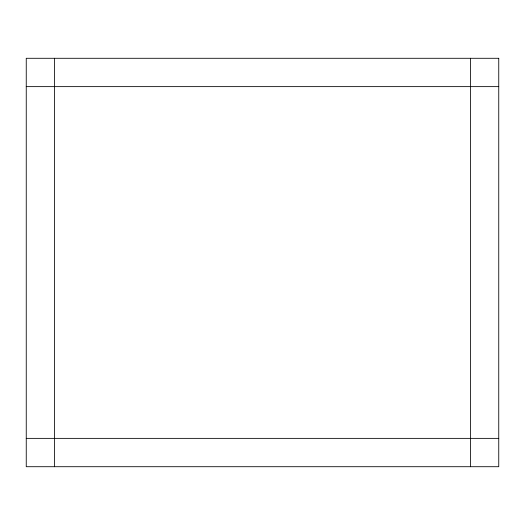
<?xml version="1.0" encoding="UTF-8"?>
<svg xmlns="http://www.w3.org/2000/svg" width="525" height="525" viewBox="0 0 525 525"><rect width="100%" height="100%" fill="white"/><g stroke="black" fill="none" stroke-linecap="round" stroke-linejoin="round"><path stroke-width="0.79" d="M26.25 86.632L498.75 86.632M26.25 438.368L498.75 438.368M470.407 58.288L470.407 466.712M54.593 58.288L54.593 466.712M498.75 58.288L26.25 58.288L26.25 466.712L498.75 466.712L498.75 58.288"/></g></svg>
